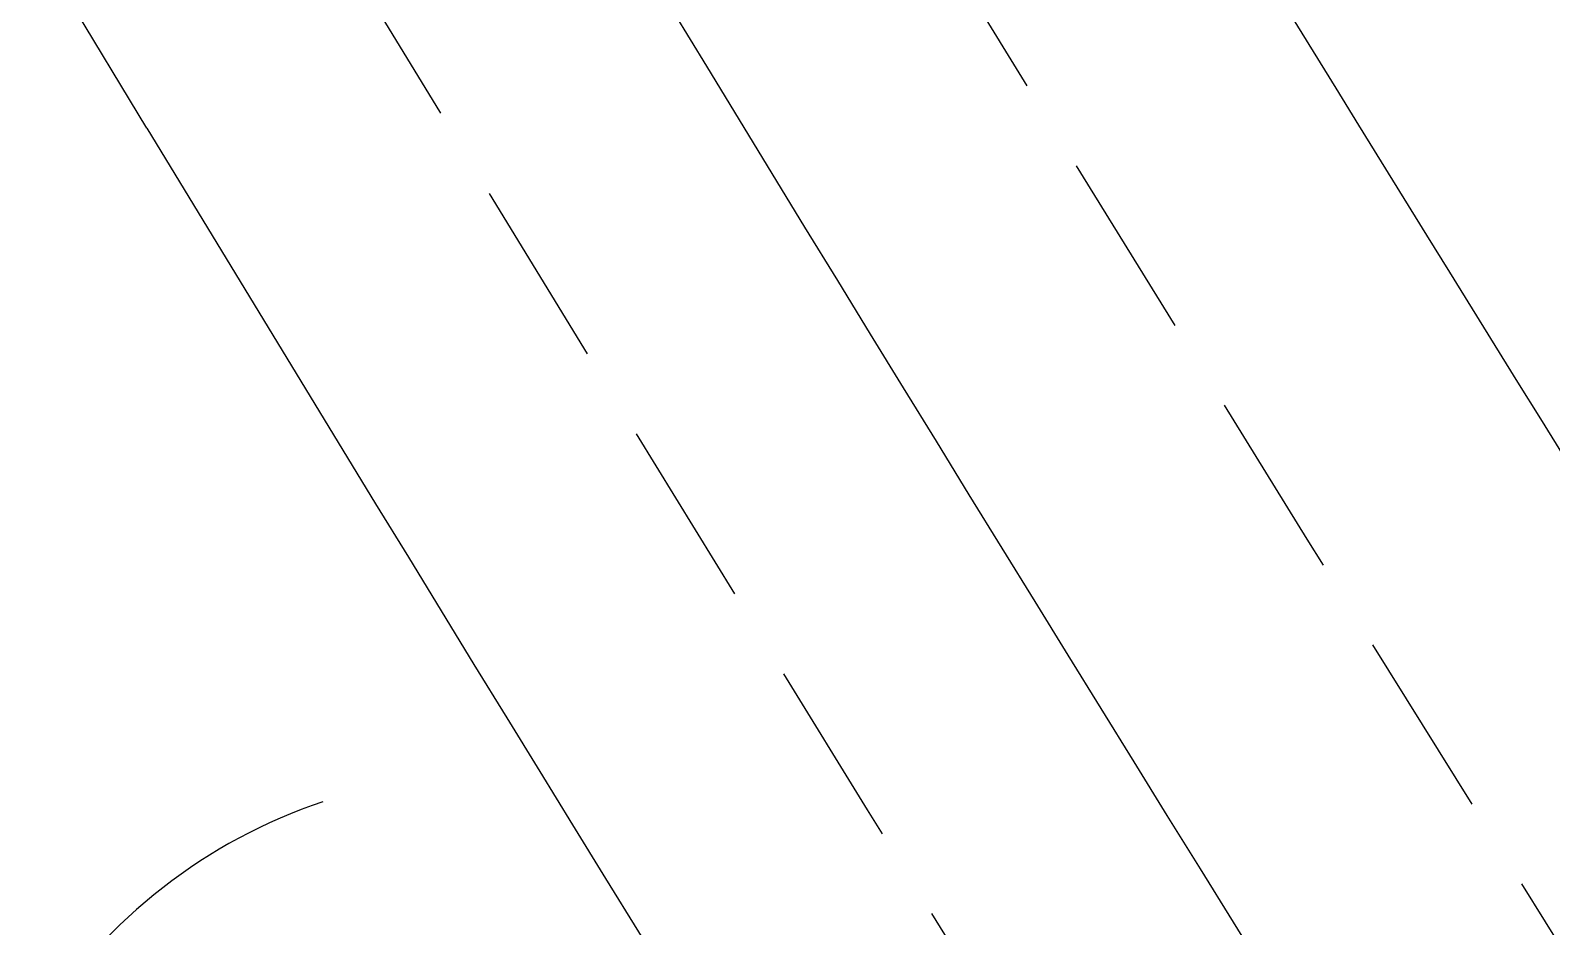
# Model space of a CAD drawing. Extents: x 604418 to 606014, y 1310869 to 1312555.
# Drawn here: x 605630.98 to 605656.7, y 1311152.1 to 1311167.25 of the extents above; entities that cross this region are included whole.
import ezdxf

# ---------------------------------------------------------------- set-up
doc = ezdxf.new("R2010")
doc.units = 0
doc.header["$MEASUREMENT"] = 0
doc.linetypes.add('SUBTERRANEO', pattern=[4.7625, 3.175, -1.5875])
doc.layers.get('0').update_dxf_attribs({"color": 10})

msp = doc.modelspace()

# ---------------------------------------------------------------- linework, layer by layer
at = {"color": 32}
msp.add_line((605632.945, 1311165.596), (605591.961, 1311233.567), dxfattribs=at)
for centre, radius, start, end in [((605482.549, 1311073.031), 158.059, 18.72515, 43.24164), ((607670.58, 1312411.063), 2370.634, 211.427108, 213.685811), ((607554.041, 1312334.005), 2239.881, 211.275039, 214.751429), ((607547.338, 1312328.423), 2239.881, 211.275039, 214.751429), ((605638.823, 1311145.561), 9.125, 108.5236, 147.2994)]:
    msp.add_arc(centre, radius, start, end, dxfattribs=at)
at = {"color": 7, "linetype": 'SUBTERRANEO'}
for centre, radius, start, end in [((607666.55, 1312409.161), 2370.634, 211.427108, 214.703627), ((607550.65, 1312331.387), 2239.881, 211.275039, 214.751429)]:
    msp.add_arc(centre, radius, start, end, dxfattribs=at)

doc.saveas('drawing.dxf')
